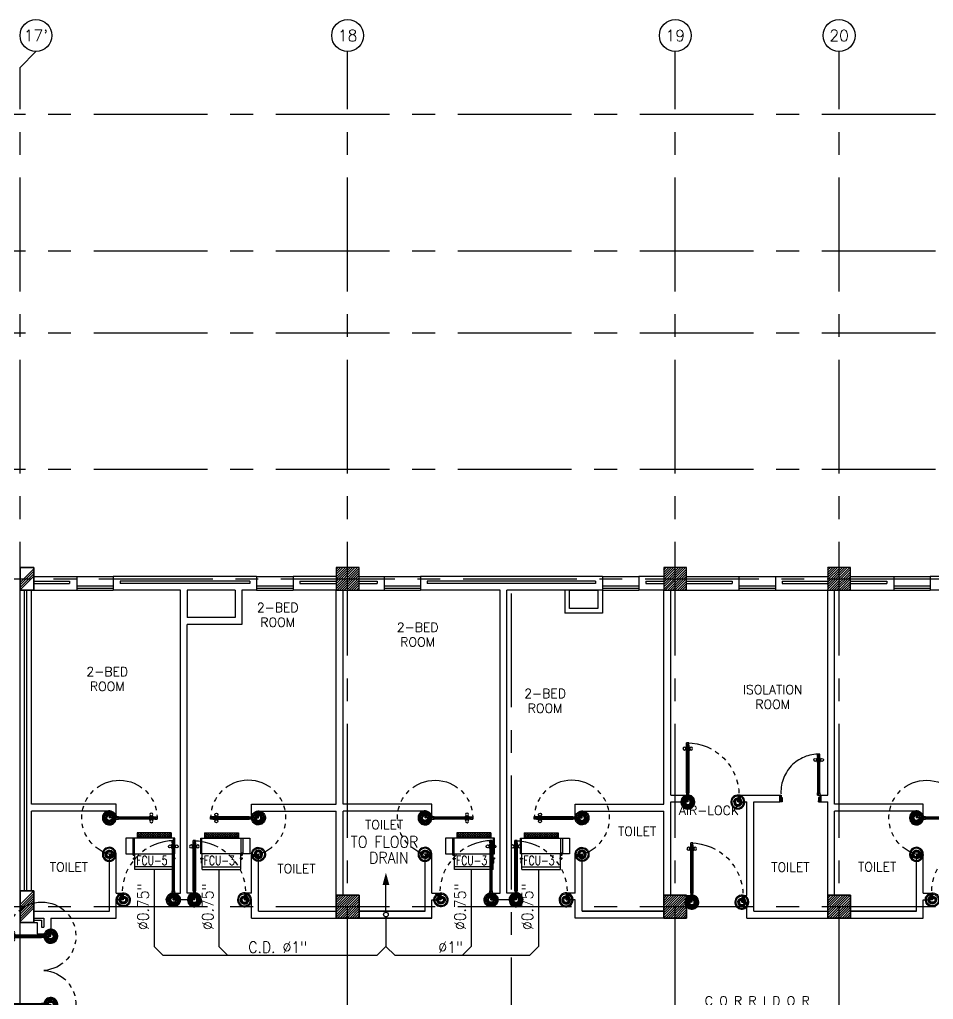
# Model space of a CAD drawing. Extents: x 417866029 to 417866302, y 43498045 to 43498122.
# Drawn here: x 417866063.03 to 417866083.12, y 43498100.95 to 43498122.48 of the extents above; entities that cross this region are included whole.
import ezdxf
from ezdxf.enums import TextEntityAlignment as Align

# ---------------------------------------------------------------- set-up
doc = ezdxf.new("R2010")
doc.units = 0
doc.header["$MEASUREMENT"] = 0
doc.linetypes.add('CENTERX2', pattern=[4, 2.5, -0.5, 0.5, -0.5])
doc.linetypes.add('HIDDEN', pattern=[0.375, 0.25, -0.125])
doc.layers.get('0').update_dxf_attribs({"linetype": 'CONTINUOUS'})
for name, color, linetype in [('AC-CD', 6, 'CONTINUOUS'), ('AC-TEXT', 2, 'CONTINUOUS'), ('AX-CR', 7, 'CONTINUOUS'), ('AX-TXT', 2, 'CONTINUOUS'), ('AXES', 11, 'CENTERX2'), ('COL', 11, 'CONTINUOUS'), ('DOOR', 11, 'CONTINUOUS'), ('FCU', 6, 'CONTINUOUS'), ('HAT', 11, 'CONTINUOUS'), ('INSUL', 11, 'CONTINUOUS'), ('P-SOLIDWASTE', 6, 'CONTINUOUS'), ('RM-NAME', 11, 'CONTINUOUS'), ('TEXTN', 2, 'CONTINUOUS'), ('WALL', 11, 'CONTINUOUS'), ('WIN', 11, 'CONTINUOUS')]:
    doc.layers.add(name, color=color, linetype=linetype)
doc.styles.add('ROMANS', font='ROMANS.shx', dxfattribs={"width": 0.6})

# ---------------------------------------------------------------- blocks, each defined once
blk = doc.blocks.new('AXU')
at = {"layer": 'AX-CR'}
blk.add_circle((0, 350), 350, dxfattribs=at)
at = {"layer": 'AX-TXT', "style": 'ROMANS'}
blk.add_attdef('AX', text='', height=250, dxfattribs=at).set_placement((0, 350), align=Align.MIDDLE)
blk = doc.blocks.new('DOOR100')
at = {"layer": 'DOOR', "color": 11, "linetype": 'ByBlock'}
for p, q in [((-75, 1250), (-75, 1300)), ((-75, 1300), (-25, 1300)), ((-25, 1300), (-75, 1300)), ((-25, 1250), (-25, 1300)), ((-91, 1205), (-91, 1140)), ((-82, 1205), (-91, 1205)), ((-82, 1140), (-91, 1140)), ((-82, 1128), (-82, 1218)), ((-75, 1218), (-82, 1218)), ((-82, 1205), (-82, 1140)), ((-75, 1128), (-82, 1128)), ((-58, 1250), (-75, 1250)), ((-58, 1250), (-58, 1270)), ((-42, 1270), (-58, 1270)), ((-42, 1250), (-42, 1270)), ((-25, 1250), (-42, 1250)), ((-25, 1218), (-18, 1218)), ((-25, 1128), (-18, 1128)), ((-18, 1128), (-18, 1218)), ((-18, 1205), (-18, 1140)), ((-18, 1205), (-9, 1205)), ((-18, 1140), (-9, 1140)), ((-9, 1205), (-9, 1140)), ((-1200, 0), (-1200, 150)), ((-1200, 150), (-1175, 150)), ((-1200, 150), (-1200, 0)), ((-1150, 0), (-1200, 114)), ((-1150, 0), (-1200, 40)), ((-1150, 0), (-1200, 0)), ((-1175, 150), (-1175, 100)), ((-1175, 100), (-1150, 100)), ((-1150, 0), (-1163, 100)), ((-1150, 100), (-1150, 0)), ((-75, 200), (-58, 200)), ((-75, 150), (-75, 200)), ((-75, 150), (-25, 150)), ((-58, 200), (-58, 180)), ((-58, 180), (-42, 180)), ((-50, 0), (0, 114)), ((-50, 100), (-50, 0)), ((-50, 0), (-37, 100)), ((-25, 100), (-50, 100)), ((-50, 0), (0, 40)), ((-50, 0), (0, 0)), ((-42, 200), (-25, 200)), ((-42, 180), (-42, 200)), ((-25, 200), (-25, 150)), ((0, 150), (-25, 150)), ((-25, 150), (-25, 100)), ((0, 0), (0, 150)), ((0, 150), (0, 0))]:
    blk.add_line(p, q, dxfattribs=at)
at = {"layer": 'DOOR', "linetype": 'ByBlock'}
for p, q in [((-75, 1250), (-75, 200)), ((-58, 200), (-58, 1250)), ((-42, 200), (-42, 1250)), ((-25, 200), (-25, 1250))]:
    blk.add_line(p, q, dxfattribs=at)
at = {"layer": 'DOOR', "color": 11, "linetype": 'ByBlock'}
for centre in [(-124, 1173), (24, 1173)]:
    blk.add_circle(centre, 32.4, dxfattribs=at)
at = {"layer": 'DOOR', "linetype": 'HIDDEN', "ltscale": 0.5}
blk.add_arc((-25, 150), 1150, 90, 180, dxfattribs=at)
at = {"layer": 'DOOR', "color": 11, "linetype": 'ByBlock'}
for centre, radius, start, end in [((-1150, 0), 154, 103.7142, 108.8947), ((-1150, 0), 134, 100.72, 111.8402), ((-1150, 0), 94.4, 90, 121.9818), ((-1150, 0), 74.4, 90, 132.2236), ((-1150, 0), 54.4, 90, 156.7926), ((-1150, 0), 34.4, 90, 180), ((-1150, 0), 14.4, 90, 180), ((-50, 0), 94.4, 58.0182, 90), ((-50, 0), 74.4, 47.7764, 90), ((-50, 0), 54.4, 23.2074, 90), ((-50, 0), 34.4, 0, 90), ((-50, 0), 14.4, 0, 90), ((-50, 0), 134, 68.1598, 79.28), ((-50, 0), 114, 64.0838, 77.3774), ((-50, 0), 154, 71.1053, 76.2858)]:
    blk.add_arc(centre, radius, start, end, dxfattribs=at)
blk = doc.blocks.new('DOOR90')
at = {"layer": 'DOOR', "color": 7, "linetype": 'ByBlock'}
for p, q in [((-150, 0), (0, 0)), ((-150, 0), (-150, -25)), ((0, -50), (-114, 0)), ((0, -50), (-40, 0)), ((0, -50), (0, 0)), ((-1000, -25), (-1050, -25)), ((-1050, -75), (-1050, -25)), ((-1050, -25), (-1050, -75)), ((-1000, -75), (-1050, -75)), ((-1000, -42), (-1020, -42)), ((-1020, -42), (-1020, -58)), ((-1000, -58), (-1020, -58)), ((-1000, -25), (-1000, -42)), ((-1000, -58), (-1000, -75)), ((-878, -18), (-968, -18)), ((-968, -25), (-968, -18)), ((-968, -75), (-968, -82)), ((-878, -82), (-968, -82)), ((-955, -9), (-890, -9)), ((-955, -18), (-955, -9)), ((-955, -18), (-890, -18)), ((-955, -82), (-890, -82)), ((-955, -82), (-955, -91)), ((-955, -91), (-890, -91)), ((-890, -18), (-890, -9)), ((-890, -82), (-890, -91)), ((-878, -25), (-878, -18)), ((-878, -75), (-878, -82)), ((-200, -25), (-150, -25)), ((-200, -42), (-200, -25)), ((-180, -42), (-200, -42)), ((-200, -58), (-180, -58)), ((-200, -75), (-200, -58)), ((-150, -75), (-200, -75)), ((-180, -58), (-180, -42)), ((-150, -25), (-100, -25)), ((-150, -75), (-150, -25)), ((-100, -25), (-100, -50)), ((0, -50), (-100, -37)), ((-100, -50), (0, -50)), ((0, -850), (-114, -900)), ((-100, -875), (-100, -850)), ((0, -850), (-100, -863)), ((-100, -850), (0, -850)), ((0, -850), (-40, -900)), ((0, -850), (0, -900)), ((-150, -875), (-100, -875)), ((-150, -900), (-150, -875)), ((-150, -900), (0, -900)), ((0, -900), (-150, -900))]:
    blk.add_line(p, q, dxfattribs=at)
at = {"layer": 'DOOR', "linetype": 'ByBlock'}
for p, q in [((-200, -25), (-1000, -25)), ((-200, -42), (-1000, -42)), ((-200, -58), (-1000, -58)), ((-1000, -75), (-200, -75))]:
    blk.add_line(p, q, dxfattribs=at)
at = {"layer": 'DOOR', "color": 7, "linetype": 'ByBlock'}
for centre in [(-923, 24), (-923, -124)]:
    blk.add_circle(centre, 32.4, dxfattribs=at)
for centre, radius, start, end in [((0, -50), 154, 161.1053, 166.2858), ((0, -50), 94.4, 148.0182, 180), ((0, -50), 134, 158.1598, 169.28), ((0, -50), 114, 154.0838, 167.3774), ((0, -50), 74.4, 137.7764, 180), ((0, -50), 54.4, 113.2074, 180), ((0, -50), 34.4, 90, 180), ((0, -50), 14.4, 90, 180), ((0, -850), 94.4, 180, 211.9818), ((0, -850), 74.4, 180, 222.2236), ((0, -850), 54.4, 180, 246.7926), ((0, -850), 34.4, 180, 270), ((0, -850), 14.4, 180, 270), ((0, -850), 154, 193.7142, 198.8947), ((0, -850), 134, 190.72, 201.8402)]:
    blk.add_arc(centre, radius, start, end, dxfattribs=at)
at = {"layer": 'DOOR', "linetype": 'HIDDEN', "ltscale": 0.5}
blk.add_arc((-222, -50), 828, 178.2701, 275.003, dxfattribs=at)
blk = doc.blocks.new('A$C1DFA4FE8')
at = {"layer": 'DOOR', "color": 0, "linetype": 'ByBlock'}
for p, q in [((0, 1631), (0, 1581)), ((0, 1581), (0, 1631)), ((50, 1631), (0, 1631)), ((50, 1581), (0, 1581)), ((30, 1614), (30, 1598)), ((50, 1614), (30, 1614)), ((50, 1598), (30, 1598)), ((50, 1631), (50, 1614)), ((50, 1598), (50, 1581)), ((750, 1614), (750, 1631)), ((750, 1631), (800, 1631)), ((770, 1614), (750, 1614)), ((750, 1581), (750, 1598)), ((750, 1598), (770, 1598)), ((800, 1581), (750, 1581)), ((770, 1598), (770, 1614)), ((950, 1656), (800, 1656)), ((800, 1656), (800, 1631)), ((800, 1581), (800, 1631)), ((800, 1631), (850, 1631)), ((850, 1631), (850, 1606)), ((850, 1606), (950, 1606)), ((950, 1606), (950, 1656)), ((0, 81), (0, 131)), ((0, 131), (0, 81)), ((50, 131), (0, 131)), ((50, 81), (0, 81)), ((30, 98), (30, 114)), ((50, 114), (30, 114)), ((50, 98), (30, 98)), ((50, 114), (50, 131)), ((50, 81), (50, 98)), ((83, 131), (83, 138)), ((173, 138), (83, 138)), ((83, 81), (83, 74)), ((173, 74), (83, 74)), ((95, 138), (95, 147)), ((95, 147), (160, 147)), ((95, 138), (160, 138)), ((95, 74), (95, 65)), ((95, 74), (160, 74)), ((95, 65), (160, 65)), ((160, 138), (160, 147)), ((160, 74), (160, 65)), ((173, 131), (173, 138)), ((173, 81), (173, 74)), ((750, 131), (750, 114)), ((800, 131), (750, 131)), ((750, 114), (770, 114)), ((750, 98), (750, 81)), ((770, 98), (750, 98)), ((750, 81), (800, 81)), ((770, 114), (770, 98)), ((800, 131), (800, 81)), ((800, 56), (800, 81)), ((800, 81), (850, 81)), ((950, 56), (800, 56)), ((850, 106), (950, 106)), ((850, 81), (850, 106)), ((950, 106), (950, 56))]:
    blk.add_line(p, q, dxfattribs=at)
at = {"layer": 'DOOR', "linetype": 'ByBlock'}
for p, q in [((750, 1631), (50, 1631)), ((750, 1614), (50, 1614)), ((750, 1598), (50, 1598)), ((50, 1581), (750, 1581)), ((50, 131), (750, 131)), ((750, 114), (50, 114)), ((750, 98), (50, 98)), ((750, 81), (50, 81))]:
    blk.add_line(p, q, dxfattribs=at)
at = {"layer": 'DOOR', "color": 9, "linetype": 'ByBlock'}
for p, q in [((950, 1606), (837, 1656)), ((950, 1606), (850, 1619)), ((950, 1606), (910, 1656)), ((950, 106), (837, 56)), ((950, 106), (850, 93)), ((950, 106), (910, 56))]:
    blk.add_line(p, q, dxfattribs=at)
at = {"layer": 'DOOR', "color": 0, "linetype": 'ByBlock'}
for centre in [(128, 179), (128, 32)]:
    blk.add_circle(centre, 32.4, dxfattribs=at)
at = {"layer": 'DOOR', "linetype": 'HIDDEN', "ltscale": 0.5}
for centre, start, end in [((752, 1606), 178.0938, 273.7249), ((752, 106), 86.2751, 181.9062)]:
    blk.add_arc(centre, 752, start, end, dxfattribs=at)
at = {"layer": 'DOOR', "color": 9, "linetype": 'ByBlock'}
for centre, radius, start, end in [((950, 1606), 154, 161.1053, 166.2858), ((950, 1606), 134, 158.1598, 169.28), ((950, 1606), 114, 154.0838, 167.3774), ((950, 1606), 94.4, 148.0182, 180), ((950, 1606), 74.4, 137.7764, 180), ((950, 1606), 54.4, 113.2074, 180), ((950, 1606), 34.4, 90, 180), ((950, 1606), 14.4, 90, 180), ((950, 106), 154, 193.7142, 198.8947), ((950, 106), 134, 190.72, 201.8402), ((950, 106), 114, 192.6226, 205.9162), ((950, 106), 94.4, 180, 211.9818), ((950, 106), 74.4, 180, 222.2236), ((950, 106), 54.4, 180, 246.7926), ((950, 106), 34.4, 180, 270), ((950, 106), 14.4, 180, 270)]:
    blk.add_arc(centre, radius, start, end, dxfattribs=at)
blk = doc.blocks.new('RM1')
at = {"layer": 'RM-NAME', "style": 'ROMANS'}
for tag, p in [('ROOMNAME1', (0, 324)), ('ROOMNAME2', (0, 0))]:
    blk.add_attdef(tag, text='', height=200, dxfattribs=at).set_placement(p, align=Align.MIDDLE)
blk = doc.blocks.new('*X80')
at = {"color": 0}
for p, q in [((227929, 169910), (228408, 170390)), ((227929, 169963), (228355, 170390)), ((227929, 170017), (228302, 170390)), ((227929, 170070), (228249, 170390)), ((227929, 170123), (228196, 170390)), ((227929, 170176), (228143, 170390)), ((227929, 170229), (228090, 170390)), ((227929, 170282), (228037, 170390)), ((227929, 170335), (227984, 170390)), ((227961, 169890), (228429, 170357)), ((228014, 169890), (228429, 170304)), ((228067, 169890), (228429, 170251)), ((228120, 169890), (228429, 170198)), ((228173, 169890), (228429, 170145)), ((228226, 169890), (228429, 170092)), ((228279, 169890), (228429, 170039)), ((228332, 169890), (228429, 169986)), ((228385, 169890), (228429, 169933))]:
    blk.add_line(p, q, dxfattribs=at)
blk = doc.blocks.new('COL50')
at = {"layer": 'COL'}
blk.add_lwpolyline([(-250, 250), (-250, -250), (250, -250), (250, 250)], close=True, dxfattribs=at)
blk = doc.blocks.new('*X79')
at = {"color": 0}
for p, q in [((227929, 177123), (228395, 177590)), ((227929, 177176), (228342, 177590)), ((227929, 177229), (228289, 177590)), ((227929, 177282), (228236, 177590)), ((227929, 177335), (228183, 177590)), ((227929, 177388), (228130, 177590)), ((227929, 177441), (228077, 177590)), ((227929, 177494), (228024, 177590)), ((227929, 177547), (227971, 177590)), ((227948, 177090), (228429, 177570)), ((228001, 177090), (228429, 177517)), ((228054, 177090), (228429, 177464)), ((228107, 177090), (228429, 177411)), ((228161, 177090), (228429, 177358)), ((228214, 177090), (228429, 177305)), ((228267, 177090), (228429, 177252)), ((228320, 177090), (228429, 177199)), ((228373, 177090), (228429, 177146))]:
    blk.add_line(p, q, dxfattribs=at)
blk = doc.blocks.new('*X81')
at = {"color": 0}
for p, q in [((235129, 169898), (235620, 170390)), ((235129, 169951), (235567, 170390)), ((235129, 170004), (235514, 170390)), ((235129, 170057), (235461, 170390)), ((235129, 170110), (235408, 170390)), ((235129, 170163), (235355, 170390)), ((235129, 170216), (235302, 170390)), ((235129, 170269), (235249, 170390)), ((235129, 170322), (235196, 170390)), ((235129, 170375), (235143, 170390)), ((235173, 169890), (235629, 170345)), ((235226, 169890), (235629, 170292)), ((235279, 169890), (235629, 170239)), ((235332, 169890), (235629, 170186)), ((235385, 169890), (235629, 170133)), ((235439, 169890), (235629, 170080)), ((235492, 169890), (235629, 170027)), ((235545, 169890), (235629, 169974)), ((235598, 169890), (235629, 169921))]:
    blk.add_line(p, q, dxfattribs=at)
blk = doc.blocks.new('*X78')
at = {"color": 0}
for p, q in [((235129, 177110), (235608, 177590)), ((235129, 177163), (235555, 177590)), ((235129, 177217), (235502, 177590)), ((235129, 177270), (235449, 177590)), ((235129, 177323), (235396, 177590)), ((235129, 177376), (235343, 177590)), ((235129, 177429), (235290, 177590)), ((235129, 177482), (235237, 177590)), ((235129, 177535), (235184, 177590)), ((235161, 177090), (235629, 177557)), ((235214, 177090), (235629, 177504)), ((235267, 177090), (235629, 177451)), ((235320, 177090), (235629, 177398)), ((235373, 177090), (235629, 177345)), ((235426, 177090), (235629, 177292)), ((235479, 177090), (235629, 177239)), ((235532, 177090), (235629, 177186)), ((235585, 177090), (235629, 177133))]:
    blk.add_line(p, q, dxfattribs=at)
blk = doc.blocks.new('*X82')
at = {"color": 0}
for p, q in [((238727, 169890), (239227, 170390)), ((238729, 169945), (239174, 170390)), ((238729, 169998), (239121, 170390)), ((238729, 170051), (239067, 170390)), ((238729, 170104), (239014, 170390)), ((238729, 170157), (238961, 170390)), ((238729, 170210), (238908, 170390)), ((238729, 170263), (238855, 170390)), ((238729, 170316), (238802, 170390)), ((238729, 170369), (238749, 170390)), ((238780, 169890), (239229, 170339)), ((238833, 169890), (239229, 170286)), ((238886, 169890), (239229, 170233)), ((238939, 169890), (239229, 170180)), ((238992, 169890), (239229, 170127)), ((239045, 169890), (239229, 170074)), ((239098, 169890), (239229, 170020)), ((239151, 169890), (239229, 169967)), ((239204, 169890), (239229, 169914))]:
    blk.add_line(p, q, dxfattribs=at)
blk = doc.blocks.new('*X77')
at = {"color": 0}
for p, q in [((238729, 177104), (239214, 177590)), ((238729, 177157), (239161, 177590)), ((238729, 177210), (239108, 177590)), ((238729, 177263), (239055, 177590)), ((238729, 177316), (239002, 177590)), ((238729, 177369), (238949, 177590)), ((238729, 177422), (238896, 177590)), ((238729, 177475), (238843, 177590)), ((238729, 177528), (238790, 177590)), ((238729, 177581), (238737, 177590)), ((238767, 177090), (239229, 177551)), ((238820, 177090), (239229, 177498)), ((238873, 177090), (239229, 177445)), ((238926, 177090), (239229, 177392)), ((238979, 177090), (239229, 177339)), ((239032, 177090), (239229, 177286)), ((239085, 177090), (239229, 177233)), ((239138, 177090), (239229, 177180)), ((239191, 177090), (239229, 177127))]:
    blk.add_line(p, q, dxfattribs=at)
blk = doc.blocks.new('*X36')
at = {"color": 0}
for p, q in [((16890, -2467), (16943, -2414)), ((16890, -2520), (16990, -2420)), ((16990, -2565), (16890, -2465)), ((16890, -2573), (16990, -2473)), ((16990, -2619), (16890, -2519)), ((16890, -2626), (16990, -2526)), ((16990, -2672), (16890, -2572)), ((16890, -2679), (16990, -2579)), ((16990, -2512), (16892, -2414)), ((16990, -2459), (16945, -2414)), ((16990, -2725), (16890, -2625)), ((16890, -2732), (16990, -2632)), ((16990, -2778), (16890, -2678)), ((16890, -2785), (16990, -2685)), ((16990, -2831), (16890, -2731)), ((16890, -2838), (16990, -2738)), ((16990, -2884), (16890, -2784)), ((16890, -2891), (16990, -2791)), ((16990, -2937), (16890, -2837)), ((16890, -2944), (16990, -2844)), ((16990, -2990), (16890, -2890)), ((16890, -2997), (16990, -2897)), ((16990, -3043), (16890, -2943)), ((16890, -3050), (16990, -2950)), ((16990, -3096), (16890, -2996)), ((16890, -3103), (16990, -3003)), ((16990, -3149), (16890, -3049)), ((16944, -3155), (16890, -3102)), ((16892, -3155), (16990, -3056)), ((16945, -3155), (16990, -3109))]:
    blk.add_line(p, q, dxfattribs=at)
blk = doc.blocks.new('WHE06')
at = {"color": 3}
for p, q in [((212, 437), (269, 437)), ((232, 452), (232, 422)), ((232, 452), (252, 452)), ((242, 472), (242, 399)), ((252, 452), (252, 422)), ((305, 448), (373, 448)), ((321, 458), (321, 438)), ((321, 458), (346, 458)), ((321, 438), (346, 438)), ((689, 622), (346, 622)), ((346, 622), (346, 469)), ((689, 469), (689, 622)), ((60, -422), (60, 422)), ((346, 430), (689, 430)), ((811, 371), (689, 371)), ((711, -371), (711, 371)), ((811, -371), (811, 371)), ((142, -437), (142, -422)), ((197, -437), (197, -422)), ((232, -452), (232, -422)), ((242, -472), (242, -399)), ((252, -452), (252, -422)), ((346, -430), (689, -430)), ((811, -371), (689, -371)), ((142, -437), (197, -437)), ((221, -437), (269, -437)), ((232, -452), (252, -452))]:
    blk.add_line(p, q, dxfattribs=at)
at = {"color": 6}
for p, q in [((346, 469), (346, -451)), ((689, 469), (346, 469)), ((689, -451), (689, 469)), ((0, -422), (0, 422)), ((0, 422), (346, 422)), ((0, -422), (346, -422)), ((346, -451), (689, -451))]:
    blk.add_line(p, q, dxfattribs=at)
at = {"color": 11}
blk.add_blockref('*X36', (-16179, 2784), dxfattribs=at)

msp = doc.modelspace()

# ---------------------------------------------------------------- hatches: boundary and pattern name
at = {"layer": 'HAT', "linetype": 'ByBlock', "ltscale": 0.3}
h = msp.add_hatch(dxfattribs=at)
h.set_pattern_fill('ANSI31', color=256, scale=300, style=0)
h.set_pattern_definition([(45.000427, (417865804.55061, 43498027.57954), (-0.026516163, 0.026516558), [])])
h.paths.add_polyline_path([(417866063.343, 43498110.441), (417866063.043, 43498110.441), (417866063.043, 43498110.191), (417866063.343, 43498110.191)])
h.paths.add_polyline_path([(417866063.343, 43498110.191), (417866063.043, 43498110.191), (417866063.043, 43498109.941), (417866063.343, 43498109.941)])
at = {"layer": 'HAT'}
h = msp.add_hatch(dxfattribs=at)
h.set_pattern_fill('ANSI31', color=256, scale=0.3, style=0)
h.set_pattern_definition([(45, (417865814.487282, 43498027.579705), (-0.0265165043, 0.0265165043), [])])
h.paths.add_polyline_path([(417866063.343, 43498103.341), (417866063.043, 43498103.341), (417866063.043, 43498102.991), (417866063.343, 43498102.991)])
h.paths.add_polyline_path([(417866063.343, 43498102.991), (417866063.043, 43498102.991), (417866063.043, 43498102.641), (417866063.343, 43498102.641)])

# ---------------------------------------------------------------- linework, layer by layer
at = {"layer": 'AC-CD'}
for p, q in [((417866065.991, 43498103.805), (417866065.991, 43498102.115)), ((417866067.412, 43498103.805), (417866067.412, 43498102.115)), ((417866072.957, 43498103.805), (417866072.957, 43498102.115)), ((417866074.437, 43498103.805), (417866074.437, 43498102.115)), ((417866071.084, 43498102.867), (417866071.084, 43498103.513)), ((417866071.084, 43498102.767), (417866071.084, 43498102.115)), ((417866066.191, 43498101.915), (417866065.991, 43498102.115)), ((417866070.884, 43498101.915), (417866066.191, 43498101.915)), ((417866067.612, 43498101.915), (417866067.412, 43498102.115)), ((417866071.084, 43498102.115), (417866070.884, 43498101.915)), ((417866071.084, 43498102.115), (417866071.284, 43498101.915)), ((417866074.237, 43498101.915), (417866071.284, 43498101.915)), ((417866072.757, 43498101.915), (417866072.957, 43498102.115)), ((417866074.237, 43498101.915), (417866074.437, 43498102.115))]:
    msp.add_line(p, q, dxfattribs=at)
msp.add_circle((417866071.084, 43498102.817), 0.05, dxfattribs=at)
at = {"layer": 'AXES'}
for p, q in [((417866063.043, 43498121.427), (417866063.393, 43498121.777)), ((417866070.243, 43498044.506), (417866070.243, 43498121.777)), ((417866077.443, 43498044.506), (417866077.443, 43498121.777)), ((417866081.043, 43498044.506), (417866081.043, 43498121.777)), ((417866063.043, 43498044.506), (417866063.043, 43498121.427)), ((417866103.163, 43498120.391), (417866053.153, 43498120.391)), ((417866103.163, 43498117.391), (417866053.153, 43498117.391)), ((417866103.163, 43498115.591), (417866053.153, 43498115.591)), ((417866103.163, 43498112.591), (417866053.153, 43498112.591)), ((417866032.778, 43498110.191), (417866103.163, 43498110.191)), ((417866073.843, 43498051.371), (417866073.843, 43498110.191)), ((417866103.163, 43498102.991), (417866053.153, 43498102.991))]:
    msp.add_line(p, q, dxfattribs=at)
at = {"layer": 'COL'}
for p, q in [((417866063.043, 43498110.441), (417866063.343, 43498110.441)), ((417866063.043, 43498109.941), (417866063.043, 43498110.441)), ((417866063.343, 43498110.441), (417866063.343, 43498109.941)), ((417866063.343, 43498109.941), (417866063.043, 43498109.941))]:
    msp.add_line(p, q, dxfattribs=at)
for points in [[(417866070.493, 43498109.941), (417866070.493, 43498110.441), (417866069.993, 43498110.441), (417866069.993, 43498109.941)], [(417866077.693, 43498109.941), (417866077.693, 43498110.441), (417866077.193, 43498110.441), (417866077.193, 43498109.941)], [(417866081.293, 43498109.941), (417866081.293, 43498110.441), (417866080.793, 43498110.441), (417866080.793, 43498109.941)], [(417866063.343, 43498103.341), (417866063.343, 43498102.641), (417866063.043, 43498102.641), (417866063.043, 43498103.341)]]:
    msp.add_lwpolyline(points, close=True, dxfattribs=at)
at = {"layer": 'INSUL'}
for p, q in [((417866063.343, 43498110.141), (417866064.129, 43498110.141)), ((417866064.129, 43498110.141), (417866064.129, 43498110.091)), ((417866068.093, 43498110.141), (417866065.243, 43498110.141)), ((417866065.243, 43498110.141), (417866065.243, 43498110.091)), ((417866068.093, 43498110.141), (417866068.093, 43498110.091)), ((417866069.193, 43498110.141), (417866069.993, 43498110.141)), ((417866069.193, 43498110.141), (417866069.193, 43498110.091)), ((417866070.493, 43498110.141), (417866070.893, 43498110.141)), ((417866070.893, 43498110.141), (417866070.893, 43498110.091)), ((417866075.693, 43498110.141), (417866071.993, 43498110.141)), ((417866071.993, 43498110.141), (417866071.993, 43498110.091)), ((417866075.693, 43498110.141), (417866075.693, 43498110.091)), ((417866076.793, 43498110.141), (417866077.193, 43498110.141)), ((417866076.793, 43498110.141), (417866076.793, 43498110.091)), ((417866077.693, 43498110.141), (417866078.693, 43498110.141)), ((417866078.693, 43498110.141), (417866078.693, 43498110.091)), ((417866079.793, 43498110.141), (417866080.793, 43498110.141)), ((417866079.793, 43498110.141), (417866079.793, 43498110.091)), ((417866081.293, 43498110.141), (417866082.093, 43498110.141)), ((417866082.093, 43498110.141), (417866082.093, 43498110.091)), ((417866063.143, 43498103.341), (417866063.143, 43498109.941)), ((417866063.193, 43498103.341), (417866063.193, 43498109.941)), ((417866063.343, 43498110.091), (417866064.129, 43498110.091)), ((417866068.093, 43498110.091), (417866065.243, 43498110.091)), ((417866069.193, 43498110.091), (417866069.993, 43498110.091)), ((417866070.493, 43498110.091), (417866070.893, 43498110.091)), ((417866075.693, 43498110.091), (417866071.993, 43498110.091)), ((417866076.793, 43498110.091), (417866077.193, 43498110.091)), ((417866077.693, 43498110.091), (417866078.693, 43498110.091)), ((417866079.793, 43498110.091), (417866080.793, 43498110.091)), ((417866081.293, 43498110.091), (417866082.093, 43498110.091)), ((417866063.343, 43498102.741), (417866063.568, 43498102.741)), ((417866063.343, 43498102.691), (417866063.518, 43498102.691)), ((417866063.518, 43498102.691), (417866063.518, 43498102.541)), ((417866063.568, 43498102.741), (417866063.568, 43498102.541)), ((417866063.518, 43498102.541), (417866063.568, 43498102.541))]:
    msp.add_line(p, q, dxfattribs=at)
at = {"layer": 'P-SOLIDWASTE'}
for points in [[(417866071.084, 43498103.739, 0, 0.15, 0), (417866071.084, 43498103.466, 0.15, 0.15, 0)], [(417866069.806, 43498101.915, 0, 0.15, 0), (417866069.533, 43498101.915, 0.15, 0.15, 0)], [(417866071.741, 43498101.915, 0, 0.15, 0), (417866072.014, 43498101.915, 0.15, 0.15, 0)]]:
    msp.add_lwpolyline(points, format="xyseb", dxfattribs=at)
at = {"layer": 'WALL'}
for p, q in [((417866063.343, 43498110.241), (417866064.293, 43498110.241)), ((417866064.293, 43498110.241), (417866064.293, 43498109.941)), ((417866068.243, 43498110.241), (417866065.093, 43498110.241)), ((417866065.093, 43498110.241), (417866065.093, 43498109.941)), ((417866068.243, 43498110.241), (417866068.243, 43498109.941)), ((417866069.043, 43498110.241), (417866069.043, 43498109.941)), ((417866069.993, 43498110.241), (417866069.043, 43498110.241)), ((417866070.493, 43498110.241), (417866071.043, 43498110.241)), ((417866071.043, 43498110.241), (417866071.043, 43498109.941)), ((417866075.843, 43498110.241), (417866071.843, 43498110.241)), ((417866071.843, 43498110.241), (417866071.843, 43498109.941)), ((417866075.843, 43498110.241), (417866075.843, 43498109.941)), ((417866076.643, 43498110.241), (417866076.643, 43498109.941)), ((417866077.193, 43498110.241), (417866076.643, 43498110.241)), ((417866077.693, 43498110.241), (417866078.843, 43498110.241)), ((417866078.843, 43498110.241), (417866078.843, 43498109.941)), ((417866079.643, 43498110.241), (417866079.643, 43498109.941)), ((417866079.643, 43498110.241), (417866080.793, 43498110.241)), ((417866081.293, 43498110.241), (417866082.243, 43498110.241)), ((417866082.243, 43498110.241), (417866082.243, 43498109.941)), ((417866083.043, 43498110.241), (417866083.043, 43498109.941)), ((417866086.243, 43498110.241), (417866083.043, 43498110.241)), ((417866063.043, 43498103.341), (417866063.043, 43498109.941)), ((417866063.293, 43498105.241), (417866063.293, 43498109.941)), ((417866063.343, 43498109.941), (417866064.293, 43498109.941)), ((417866066.568, 43498109.941), (417866065.093, 43498109.941)), ((417866066.568, 43498103.291), (417866066.568, 43498109.941)), ((417866067.768, 43498109.941), (417866066.718, 43498109.941)), ((417866066.718, 43498109.941), (417866066.718, 43498109.341)), ((417866067.768, 43498109.941), (417866067.768, 43498109.341)), ((417866068.243, 43498109.941), (417866067.918, 43498109.941)), ((417866067.918, 43498109.941), (417866067.918, 43498109.191)), ((417866069.993, 43498109.941), (417866069.043, 43498109.941)), ((417866069.993, 43498105.241), (417866069.993, 43498109.941)), ((417866070.143, 43498105.241), (417866070.143, 43498109.941)), ((417866070.493, 43498109.941), (417866071.043, 43498109.941)), ((417866073.593, 43498109.941), (417866071.843, 43498109.941)), ((417866073.593, 43498103.291), (417866073.593, 43498109.941)), ((417866075.843, 43498109.941), (417866073.743, 43498109.941)), ((417866073.743, 43498103.291), (417866073.743, 43498109.941)), ((417866075.018, 43498109.941), (417866075.018, 43498109.441)), ((417866075.843, 43498109.941), (417866075.843, 43498109.441)), ((417866077.193, 43498109.941), (417866076.643, 43498109.941)), ((417866077.193, 43498105.241), (417866077.193, 43498109.941)), ((417866077.343, 43498105.441), (417866077.343, 43498109.941)), ((417866077.693, 43498109.941), (417866078.843, 43498109.941)), ((417866079.643, 43498109.941), (417866080.793, 43498109.941)), ((417866080.793, 43498105.441), (417866080.793, 43498109.941)), ((417866080.943, 43498105.241), (417866080.943, 43498109.941)), ((417866081.293, 43498109.941), (417866082.243, 43498109.941)), ((417866084.393, 43498109.941), (417866083.043, 43498109.941)), ((417866067.768, 43498109.341), (417866066.718, 43498109.341)), ((417866075.843, 43498109.441), (417866075.018, 43498109.441)), ((417866066.718, 43498103.291), (417866066.718, 43498109.191)), ((417866067.918, 43498109.191), (417866066.718, 43498109.191)), ((417866079.743, 43498105.291), (417866079.743, 43498105.441)), ((417866080.643, 43498105.291), (417866080.643, 43498105.441)), ((417866065.156, 43498105.241), (417866063.293, 43498105.241)), ((417866065.156, 43498104.991), (417866065.156, 43498105.241)), ((417866068.131, 43498105.241), (417866069.993, 43498105.241)), ((417866068.131, 43498104.991), (417866068.131, 43498105.241)), ((417866072.093, 43498105.241), (417866070.143, 43498105.241)), ((417866072.093, 43498104.991), (417866072.093, 43498105.241)), ((417866075.243, 43498105.241), (417866077.193, 43498105.241)), ((417866075.243, 43498104.991), (417866075.243, 43498105.241)), ((417866077.343, 43498103.241), (417866077.343, 43498105.291)), ((417866079.018, 43498103.24), (417866079.018, 43498105.291)), ((417866079.168, 43498102.891), (417866079.168, 43498105.291)), ((417866080.793, 43498103.241), (417866080.793, 43498105.291)), ((417866082.893, 43498105.241), (417866080.943, 43498105.241)), ((417866082.893, 43498104.991), (417866082.893, 43498105.241)), ((417866065.006, 43498105.091), (417866063.293, 43498105.091)), ((417866063.293, 43498103.341), (417866063.293, 43498105.091)), ((417866065.006, 43498104.991), (417866065.006, 43498105.091)), ((417866065.156, 43498104.991), (417866065.006, 43498104.991)), ((417866068.131, 43498104.991), (417866068.281, 43498104.991)), ((417866068.281, 43498105.091), (417866069.993, 43498105.091)), ((417866068.281, 43498104.991), (417866068.281, 43498105.091)), ((417866069.993, 43498103.241), (417866069.993, 43498105.091)), ((417866070.143, 43498103.241), (417866070.143, 43498105.091)), ((417866071.943, 43498105.091), (417866070.143, 43498105.091)), ((417866071.943, 43498104.991), (417866071.943, 43498105.091)), ((417866072.093, 43498104.991), (417866071.943, 43498104.991)), ((417866075.243, 43498104.991), (417866075.393, 43498104.991)), ((417866075.393, 43498105.091), (417866077.193, 43498105.091)), ((417866075.393, 43498104.991), (417866075.393, 43498105.091)), ((417866077.193, 43498103.241), (417866077.193, 43498105.091)), ((417866080.943, 43498103.241), (417866080.943, 43498105.091)), ((417866082.743, 43498105.091), (417866080.943, 43498105.091)), ((417866082.743, 43498104.991), (417866082.743, 43498105.091)), ((417866082.893, 43498104.991), (417866082.743, 43498104.991)), ((417866063.043, 43498103.341), (417866063.043, 43498104.212)), ((417866065.006, 43498102.891), (417866065.006, 43498104.091)), ((417866065.156, 43498104.091), (417866065.006, 43498104.091)), ((417866065.156, 43498103.291), (417866065.156, 43498104.091)), ((417866068.131, 43498104.091), (417866068.281, 43498104.091)), ((417866068.131, 43498103.291), (417866068.131, 43498104.091)), ((417866068.281, 43498102.891), (417866068.281, 43498104.091)), ((417866071.943, 43498102.891), (417866071.943, 43498104.091)), ((417866072.093, 43498104.091), (417866071.943, 43498104.091)), ((417866072.093, 43498103.291), (417866072.093, 43498104.091)), ((417866075.243, 43498104.091), (417866075.393, 43498104.091)), ((417866075.243, 43498103.291), (417866075.243, 43498104.091)), ((417866075.393, 43498102.891), (417866075.393, 43498104.091)), ((417866082.743, 43498102.891), (417866082.743, 43498104.091)), ((417866082.893, 43498104.091), (417866082.743, 43498104.091)), ((417866082.893, 43498103.291), (417866082.893, 43498104.091)), ((417866065.156, 43498102.741), (417866065.156, 43498103.141)), ((417866065.262, 43498103.141), (417866065.156, 43498103.141)), ((417866068.025, 43498103.141), (417866068.131, 43498103.141)), ((417866068.131, 43498102.741), (417866068.131, 43498103.141)), ((417866072.093, 43498102.741), (417866072.093, 43498103.141)), ((417866075.243, 43498102.741), (417866075.243, 43498103.141)), ((417866079.018, 43498102.741), (417866079.018, 43498103.09)), ((417866082.893, 43498102.741), (417866082.893, 43498103.141)), ((417866063.343, 43498102.891), (417866065.006, 43498102.891)), ((417866063.043, 43498102.741), (417866063.043, 43498102.641)), ((417866063.043, 43498102.641), (417866063.418, 43498102.641)), ((417866063.418, 43498102.641), (417866063.418, 43498102.391)), ((417866063.718, 43498102.741), (417866063.718, 43498102.391)), ((417866063.418, 43498102.391), (417866063.718, 43498102.391))]:
    msp.add_line(p, q, dxfattribs=at)
at = {"layer": 'WALL', "linetype": 'ByBlock'}
for p, q in [((417866077.343, 43498105.441), (417866077.668, 43498105.441)), ((417866077.668, 43498105.291), (417866077.668, 43498105.441)), ((417866078.868, 43498105.291), (417866078.868, 43498105.441)), ((417866078.868, 43498105.441), (417866079.743, 43498105.441)), ((417866080.643, 43498105.441), (417866080.793, 43498105.441)), ((417866077.343, 43498105.291), (417866077.668, 43498105.291)), ((417866078.868, 43498105.291), (417866079.018, 43498105.291)), ((417866079.168, 43498105.291), (417866079.743, 43498105.291)), ((417866080.643, 43498105.291), (417866080.793, 43498105.291)), ((417866065.156, 43498103.291), (417866065.262, 43498103.291)), ((417866065.262, 43498103.291), (417866065.262, 43498103.141)), ((417866066.462, 43498103.291), (417866066.462, 43498103.141)), ((417866066.462, 43498103.291), (417866066.568, 43498103.291)), ((417866066.825, 43498103.291), (417866066.718, 43498103.291)), ((417866066.825, 43498103.291), (417866066.825, 43498103.141)), ((417866068.131, 43498103.291), (417866068.025, 43498103.291)), ((417866068.025, 43498103.291), (417866068.025, 43498103.141)), ((417866072.093, 43498103.291), (417866072.243, 43498103.291)), ((417866072.243, 43498103.141), (417866072.243, 43498103.291)), ((417866073.443, 43498103.141), (417866073.443, 43498103.291)), ((417866073.443, 43498103.291), (417866073.593, 43498103.291)), ((417866073.893, 43498103.291), (417866073.743, 43498103.291)), ((417866073.893, 43498103.141), (417866073.893, 43498103.291)), ((417866075.243, 43498103.291), (417866075.093, 43498103.291)), ((417866075.093, 43498103.141), (417866075.093, 43498103.291)), ((417866077.693, 43498103.24), (417866077.756, 43498103.24)), ((417866077.756, 43498103.09), (417866077.756, 43498103.24)), ((417866078.956, 43498103.09), (417866078.956, 43498103.24)), ((417866078.956, 43498103.24), (417866079.018, 43498103.24)), ((417866082.893, 43498103.291), (417866083.043, 43498103.291)), ((417866083.043, 43498103.141), (417866083.043, 43498103.291)), ((417866066.825, 43498103.141), (417866066.462, 43498103.141)), ((417866072.093, 43498103.141), (417866072.243, 43498103.141)), ((417866073.893, 43498103.141), (417866073.443, 43498103.141)), ((417866075.243, 43498103.141), (417866075.093, 43498103.141)), ((417866077.693, 43498103.09), (417866077.756, 43498103.09)), ((417866078.956, 43498103.09), (417866079.018, 43498103.09)), ((417866082.893, 43498103.141), (417866083.043, 43498103.141)), ((417866068.281, 43498102.891), (417866069.993, 43498102.891)), ((417866070.493, 43498102.891), (417866071.943, 43498102.891)), ((417866071.943, 43498102.891), (417866070.493, 43498102.891)), ((417866077.193, 43498102.891), (417866075.393, 43498102.891)), ((417866075.393, 43498102.891), (417866077.193, 43498102.891)), ((417866079.168, 43498102.891), (417866080.793, 43498102.891)), ((417866081.293, 43498102.891), (417866082.743, 43498102.891)), ((417866082.743, 43498102.891), (417866081.293, 43498102.891)), ((417866063.718, 43498102.741), (417866065.156, 43498102.741)), ((417866068.131, 43498102.741), (417866069.993, 43498102.741)), ((417866070.493, 43498102.741), (417866072.093, 43498102.741)), ((417866072.093, 43498102.741), (417866070.493, 43498102.741)), ((417866077.193, 43498102.741), (417866075.243, 43498102.741)), ((417866079.018, 43498102.741), (417866080.793, 43498102.741)), ((417866081.293, 43498102.741), (417866082.893, 43498102.741)), ((417866081.293, 43498102.741), (417866082.893, 43498102.741))]:
    msp.add_line(p, q, dxfattribs=at)
at = {"layer": 'WALL', "linetype": 'ByBlock', "ltscale": 0.3}
for points in [[(417866063.343, 43498110.441), (417866063.043, 43498110.441), (417866063.043, 43498109.941), (417866063.343, 43498109.941)], [(417866070.493, 43498110.441), (417866069.993, 43498110.441), (417866069.993, 43498109.941), (417866070.493, 43498109.941)], [(417866077.693, 43498110.441), (417866077.193, 43498110.441), (417866077.193, 43498109.941), (417866077.693, 43498109.941)], [(417866081.293, 43498110.441), (417866080.793, 43498110.441), (417866080.793, 43498109.941), (417866081.293, 43498109.941)], [(417866063.343, 43498103.341), (417866063.043, 43498103.341), (417866063.043, 43498102.641), (417866063.343, 43498102.641)], [(417866070.493, 43498103.241), (417866069.993, 43498103.241), (417866069.993, 43498102.741), (417866070.493, 43498102.741)], [(417866077.693, 43498103.241), (417866077.193, 43498103.241), (417866077.193, 43498102.741), (417866077.693, 43498102.741)], [(417866081.293, 43498103.241), (417866080.793, 43498103.241), (417866080.793, 43498102.741), (417866081.293, 43498102.741)]]:
    msp.add_lwpolyline(points, close=True, dxfattribs=at)
at = {"layer": 'WALL'}
msp.add_lwpolyline([(417866075.118, 43498109.941), (417866075.743, 43498109.941), (417866075.743, 43498109.541), (417866075.118, 43498109.541)], close=True, dxfattribs=at)
at = {"layer": 'WIN'}
for p, q in [((417866064.293, 43498110.241), (417866065.093, 43498110.241)), ((417866068.243, 43498110.241), (417866069.043, 43498110.241)), ((417866071.043, 43498110.241), (417866071.843, 43498110.241)), ((417866075.843, 43498110.241), (417866076.643, 43498110.241)), ((417866078.843, 43498110.241), (417866079.643, 43498110.241)), ((417866082.243, 43498110.241), (417866083.043, 43498110.241)), ((417866064.293, 43498110.041), (417866065.093, 43498110.041)), ((417866064.293, 43498109.991), (417866065.093, 43498109.991)), ((417866064.293, 43498109.941), (417866065.093, 43498109.941)), ((417866068.243, 43498110.041), (417866069.043, 43498110.041)), ((417866068.243, 43498109.991), (417866069.043, 43498109.991)), ((417866068.243, 43498109.941), (417866069.043, 43498109.941)), ((417866071.043, 43498110.041), (417866071.843, 43498110.041)), ((417866071.043, 43498109.991), (417866071.843, 43498109.991)), ((417866071.043, 43498109.941), (417866071.843, 43498109.941)), ((417866075.843, 43498110.041), (417866076.643, 43498110.041)), ((417866075.843, 43498109.991), (417866076.643, 43498109.991)), ((417866075.843, 43498109.941), (417866076.643, 43498109.941)), ((417866078.843, 43498110.041), (417866079.643, 43498110.041)), ((417866078.843, 43498109.991), (417866079.643, 43498109.991)), ((417866078.843, 43498109.941), (417866079.643, 43498109.941)), ((417866082.243, 43498110.041), (417866083.043, 43498110.041)), ((417866082.243, 43498109.991), (417866083.043, 43498109.991)), ((417866082.243, 43498109.941), (417866083.043, 43498109.941))]:
    msp.add_line(p, q, dxfattribs=at)

# ---------------------------------------------------------------- block references
at = {"layer": 'AXES', "xscale": 0.0009999871253967285, "yscale": 0.001000002026557922, "zscale": 0.001}
for p, values in [((417866063.393, 43498121.777), {'AX': "17'"}), ((417866070.243, 43498121.777), {'AX': '18'}), ((417866077.443, 43498121.777), {'AX': '19'}), ((417866081.043, 43498121.777), {'AX': '20'})]:
    msp.add_blockref('AXU', p, dxfattribs=at).add_auto_attribs(values)
at = {"layer": 'COL', "xscale": -0.0009999871253967285, "yscale": 0.001000002026557922, "zscale": 0.001}
for p in [(417866070.243, 43498102.991), (417866077.443, 43498102.991), (417866081.043, 43498102.991)]:
    msp.add_blockref('COL50', p, dxfattribs=at)
at = {"layer": 'DOOR', "color": 0, "linetype": 'ByBlock', "yscale": 0.001000002026557922, "zscale": 0.001}
for name, p, xscale in [('DOOR100', (417866077.668, 43498105.291), -0.0009999871253967285), ('DOOR90', (417866065.006, 43498104.991), -0.0009999871253967285), ('DOOR90', (417866068.281, 43498104.991), 0.0009999871253967285), ('DOOR90', (417866071.943, 43498104.991), -0.0009999871253967285), ('DOOR90', (417866075.393, 43498104.991), 0.0009999871253967285), ('DOOR90', (417866082.743, 43498104.991), -0.0009999871253967285), ('DOOR100', (417866066.462, 43498103.141), 0.0009999871253967285), ('DOOR100', (417866066.825, 43498103.141), -0.0009999871253967285), ('DOOR100', (417866073.443, 43498103.141), 0.0009999871253967285), ('DOOR100', (417866073.893, 43498103.141), -0.0009999871253967285), ('DOOR100', (417866077.756, 43498103.09), -0.0009999871253967285), ('DOOR100', (417866084.243, 43498103.141), 0.0009999871253967285)]:
    msp.add_blockref(name, p, dxfattribs=dict(at, xscale=xscale))
for name, p, xscale, rotation in [('DOOR90', (417866080.643, 43498105.291), 0.001000002026557922, 270), ('A$C1DFA4FE8', (417866062.768, 43498102.447), -0.0009999871253967285, 180)]:
    msp.add_blockref(name, p, dxfattribs=dict(at, xscale=xscale, rotation=rotation))
at = {"layer": 'FCU', "linetype": 'ByBlock', "yscale": 0.001000002026557922, "zscale": 0.001}
for p, xscale, rotation in [((417866065.991, 43498103.805), 0.001000002026557922, 90), ((417866067.471, 43498103.805), -0.001000002026557922, 270), ((417866073.016, 43498103.805), 0.001000002026557922, 90), ((417866074.496, 43498103.805), -0.001000002026557922, 270)]:
    msp.add_blockref('WHE06', p, dxfattribs=dict(at, xscale=xscale, rotation=rotation))
at = {"layer": 'HAT', "xscale": 0.0009999871253967285, "yscale": 0.001000002026557922, "zscale": 0.001}
for name in ['*X79', '*X78', '*X77', '*X80', '*X81', '*X82']:
    msp.add_blockref(name, (417865842.065, 43497932.851), dxfattribs=at)
at = {"layer": 'RM-NAME'}
ref = msp.add_blockref('RM1', (417866068.706, 43498109.239), dxfattribs=dict(at, xscale=0.0009999871253967285, yscale=0.001000002026557922, zscale=0.001))
ref.add_attrib('ROOMNAME2', 'ROOM', dxfattribs={"height": 0.2, "style": 'ROMANS'}).set_placement((417866068.706, 43498109.239), align=Align.MIDDLE)
ref.add_attrib('ROOMNAME1', '2-BED', dxfattribs={"height": 0.2, "style": 'ROMANS'}).set_placement((417866068.706, 43498109.563), align=Align.MIDDLE)
ref = msp.add_blockref('RM1', (417866071.781, 43498108.804), dxfattribs=dict(at, xscale=0.0009999871253967285, yscale=0.001000002026557922, zscale=0.001))
ref.add_attrib('ROOMNAME2', 'ROOM', dxfattribs={"height": 0.2, "style": 'ROMANS'}).set_placement((417866071.781, 43498108.804), align=Align.MIDDLE)
ref.add_attrib('ROOMNAME1', '2-BED', dxfattribs={"height": 0.2, "style": 'ROMANS'}).set_placement((417866071.781, 43498109.127), align=Align.MIDDLE)
ref = msp.add_blockref('RM1', (417866064.96, 43498107.829), dxfattribs=dict(at, xscale=0.0009999871253967285, yscale=0.001000002026557922, zscale=0.001))
ref.add_attrib('ROOMNAME2', 'ROOM', dxfattribs={"height": 0.2, "style": 'ROMANS'}).set_placement((417866064.96, 43498107.829), align=Align.MIDDLE)
ref.add_attrib('ROOMNAME1', '2-BED', dxfattribs={"height": 0.2, "style": 'ROMANS'}).set_placement((417866064.96, 43498108.153), align=Align.MIDDLE)
ref = msp.add_blockref('RM1', (417866074.582, 43498107.35), dxfattribs=dict(at, xscale=0.0009999871253967285, yscale=0.001000002026557922, zscale=0.001))
ref.add_attrib('ROOMNAME2', 'ROOM', dxfattribs={"height": 0.2, "style": 'ROMANS'}).set_placement((417866074.582, 43498107.35), align=Align.MIDDLE)
ref.add_attrib('ROOMNAME1', '2-BED', dxfattribs={"height": 0.2, "style": 'ROMANS'}).set_placement((417866074.582, 43498107.674), align=Align.MIDDLE)
ref = msp.add_blockref('RM1', (417866079.584, 43498107.436), dxfattribs=dict(at, xscale=0.0009999871253967285, yscale=0.001000002026557922, zscale=0.001))
ref.add_attrib('ROOMNAME2', 'ROOM', dxfattribs={"height": 0.2, "style": 'ROMANS'}).set_placement((417866079.584, 43498107.436), align=Align.MIDDLE)
ref.add_attrib('ROOMNAME1', 'ISOLATION', dxfattribs={"height": 0.2, "style": 'ROMANS'}).set_placement((417866079.584, 43498107.76), align=Align.MIDDLE)
ref = msp.add_blockref('RM1', (417866078.183, 43498105.105), dxfattribs=dict(at, xscale=-0.0009999871253967285, yscale=0.001000002026557922, zscale=0.001))
ref.add_attrib('ROOMNAME2', 'AIR-LOCK', dxfattribs={"height": 0.2, "style": 'ROMANS'}).set_placement((417866078.183, 43498105.105), align=Align.MIDDLE)
ref = msp.add_blockref('RM1', (417866071.045, 43498104.793), dxfattribs=dict(at, xscale=-0.0009999871253967285, yscale=0.001000002026557922, zscale=0.001))
ref.add_attrib('ROOMNAME2', 'TOILET', dxfattribs={"height": 0.2, "style": 'ROMANS'}).set_placement((417866071.045, 43498104.793), align=Align.MIDDLE)
ref = msp.add_blockref('RM1', (417866076.603, 43498104.646), dxfattribs=dict(at, xscale=-0.0009999871253967285, yscale=0.001000002026557922, zscale=0.001))
ref.add_attrib('ROOMNAME2', 'TOILET', dxfattribs={"height": 0.2, "style": 'ROMANS'}).set_placement((417866076.603, 43498104.646), align=Align.MIDDLE)
ref = msp.add_blockref('RM1', (417866064.118, 43498103.864), dxfattribs=dict(at, xscale=0.0009999871253967285, yscale=0.001000002026557922, zscale=0.001))
ref.add_attrib('ROOMNAME2', 'TOILET', dxfattribs={"height": 0.2, "style": 'ROMANS'}).set_placement((417866064.118, 43498103.864), align=Align.MIDDLE)
ref = msp.add_blockref('RM1', (417866069.12, 43498103.828), dxfattribs=dict(at, xscale=0.0009999871253967285, yscale=0.001000002026557922, zscale=0.001))
ref.add_attrib('ROOMNAME2', 'TOILET', dxfattribs={"height": 0.2, "style": 'ROMANS'}).set_placement((417866069.12, 43498103.828), align=Align.MIDDLE)
ref = msp.add_blockref('RM1', (417866079.972, 43498103.859), dxfattribs=dict(at, xscale=-0.0009999871253967285, yscale=0.001000002026557922, zscale=0.001))
ref.add_attrib('ROOMNAME2', 'TOILET', dxfattribs={"height": 0.2, "style": 'ROMANS'}).set_placement((417866079.972, 43498103.859), align=Align.MIDDLE)
ref = msp.add_blockref('RM1', (417866081.879, 43498103.867), dxfattribs=dict(at, xscale=-0.0009999871253967285, yscale=0.001000002026557922, zscale=0.001))
ref.add_attrib('ROOMNAME2', 'TOILET', dxfattribs={"height": 0.2, "style": 'ROMANS'}).set_placement((417866081.879, 43498103.867), align=Align.MIDDLE)
ref = msp.add_blockref('RM1', (417866079.243, 43498100.921), dxfattribs=dict(at, xscale=0.0009999871253967285, yscale=0.001000002026557922, zscale=0.001))
ref.add_attrib('ROOMNAME2', 'C O R R I D O R', dxfattribs={"height": 0.2, "style": 'ROMANS'}).set_placement((417866079.243, 43498100.921), align=Align.MIDDLE)

# ---------------------------------------------------------------- texts
at = {"layer": 'AC-TEXT', "style": 'ROMANS', "width": 0.9}
for s, p in [('TO FLOOR ', (417866070.311, 43498104.288)), ('DRAIN', (417866070.717, 43498103.941))]:
    msp.add_text(s, height=0.25, dxfattribs=at).set_placement(p)
for p in [(417866065.748, 43498102.988), (417866067.169, 43498102.988), (417866072.713, 43498102.988), (417866074.194, 43498102.988)]:
    msp.add_text('%%c0.75"', height=0.25, rotation=90, dxfattribs=at).set_placement(p, align=Align.MIDDLE)
for s, p in [('C.D. %%c1"', (417866068.706, 43498102.1)), (' %%c1"', (417866072.43, 43498102.1))]:
    msp.add_text(s, height=0.25, dxfattribs=at).set_placement(p, align=Align.MIDDLE)
at = {"layer": 'TEXTN', "style": 'ROMANS', "width": 0.75}
for s, p in [('FCU-5', (417866065.597, 43498103.906)), ('FCU-3', (417866067.077, 43498103.906)), ('FCU-3', (417866072.622, 43498103.906)), ('FCU-3', (417866074.102, 43498103.906))]:
    msp.add_text(s, height=0.2, dxfattribs=at).set_placement(p)

doc.saveas('drawing.dxf')
